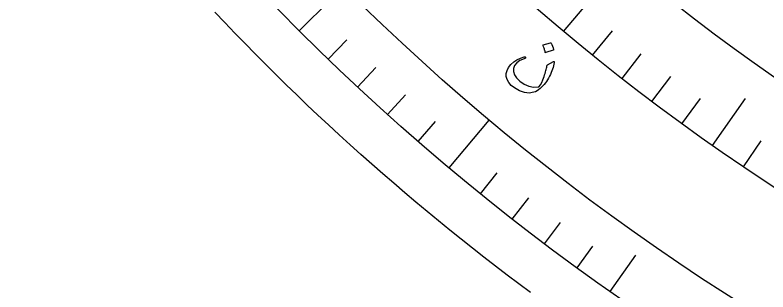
# Model space of a CAD drawing. Header units: millimetres. Extents: x -65 to 65, y -65 to 84.
# Drawn here: x -52.81 to -32.23, y -52.19 to -44.61 of the extents above; entities that cross this region are included whole.
import ezdxf

# ---------------------------------------------------------------- set-up
doc = ezdxf.new("R2010")
doc.units = ezdxf.units.MM
for name, color, linetype in [('CUT_OUTER', 1, 'Continuous'), ('ENGRAVE', 7, 'Continuous'), ('ENGRAVE_FINE', 8, 'Continuous'), ('TEXT', 5, 'Continuous')]:
    doc.layers.add(name, color=color, linetype=linetype)

msp = doc.modelspace()

# ---------------------------------------------------------------- linework, layer by layer
at = {"layer": 'CUT_OUTER'}
msp.add_lwpolyline([(-38.7205, -52.2085), (-39.0401, -51.9699), (-39.3582, -51.7294), (-39.6749, -51.4869), (-39.9901, -51.2425), (-40.3037, -50.9962), (-40.6159, -50.7479), (-40.9265, -50.4978), (-41.2356, -50.2457), (-41.5431, -49.9917), (-41.8491, -49.7359), (-42.1534, -49.4782), (-42.4562, -49.2186), (-42.7574, -48.9571), (-43.057, -48.6939), (-43.355, -48.4288), (-43.6513, -48.1618), (-43.946, -47.8931), (-44.2391, -47.6225), (-44.5304, -47.3502), (-44.8201, -47.0761), (-45.1081, -46.8002), (-45.3945, -46.5225), (-45.6791, -46.2431), (-45.9619, -45.9619), (-46.2431, -45.6791), (-46.5225, -45.3945), (-46.8002, -45.1081), (-47.0761, -44.8201), (-47.3502, -44.5304)], dxfattribs=at)
at = {"layer": 'ENGRAVE'}
for points in [[(-37.812, -45.0626), (-36.4332, -43.4194)], [(-45.0427, -45.0427), (-44.1809, -44.1809)], [(-33.7406, -48.1866), (-32.8384, -46.8981)], [(-40.9456, -48.797), (-39.8488, -47.49)], [(-36.5368, -52.18), (-35.8378, -51.1816)]]:
    msp.add_lwpolyline(points, dxfattribs=at)
for radius in [63.7, 63.7, 61.9938, 58.825, 58.825, 56.3225, 51.675, 51.675, 48.945]:
    msp.add_circle((0, 0), radius, dxfattribs=at)
at = {"layer": 'ENGRAVE_FINE'}
for points in [[(-37.0198, -45.7156), (-36.4798, -45.0488)], [(-44.2497, -45.8219), (-43.7418, -45.2959)], [(-36.2163, -46.3547), (-35.688, -45.6786)], [(-43.4433, -46.5872), (-42.9446, -46.0524)], [(-35.4018, -46.9797), (-34.8854, -46.2945)], [(-42.6236, -47.3383), (-42.1343, -46.7949)], [(-34.5765, -47.5904), (-34.0721, -46.8963)], [(-41.791, -48.075), (-41.3112, -47.5231)], [(-32.8945, -48.7681), (-32.4147, -48.0568)], [(-40.0877, -49.5042), (-39.6275, -48.9359)], [(-39.2176, -50.1963), (-38.7674, -49.6201)], [(-38.3356, -50.8731), (-37.8955, -50.2891)], [(-37.4419, -51.5344), (-37.0121, -50.9428)]]:
    msp.add_lwpolyline(points, dxfattribs=at)
at = {"layer": 'TEXT'}
for points in [[(-38.1704, -45.3711), (-38.1663, -45.3707), (-38.1621, -45.372), (-38.1577, -45.3749), (-38.1532, -45.3794), (-38.1307, -45.4224), (-38.1128, -45.467), (-38.0995, -45.5129), (-38.0908, -45.5604), (-38.0911, -45.5663), (-38.0929, -45.571), (-38.0962, -45.5743), (-38.1011, -45.5763), (-38.2992, -45.6432), (-38.3051, -45.6439), (-38.3097, -45.6413), (-38.3132, -45.6355), (-38.3155, -45.6265), (-38.3174, -45.6187), (-38.3208, -45.6067), (-38.3255, -45.5904), (-38.3316, -45.57), (-38.3393, -45.5451), (-38.3488, -45.5156), (-38.36, -45.4816), (-38.3731, -45.4429), (-38.3743, -45.4372), (-38.3738, -45.433), (-38.3716, -45.4303), (-38.3675, -45.4291)], [(-38.0673, -45.9162), (-38.0776, -45.9591), (-38.0894, -46.003), (-38.1028, -46.048), (-38.1177, -46.0939), (-38.1346, -46.1409), (-38.1539, -46.1889), (-38.1756, -46.238), (-38.1996, -46.2882), (-38.2249, -46.3371), (-38.252, -46.3839), (-38.2808, -46.4288), (-38.3113, -46.4716), (-38.3437, -46.5125), (-38.3781, -46.5516), (-38.4144, -46.5889), (-38.4526, -46.6244), (-38.496, -46.659), (-38.54, -46.6878), (-38.5846, -46.7108), (-38.6298, -46.7279), (-38.7534, -46.7496), (-38.8825, -46.7372), (-39.017, -46.6906), (-39.1567, -46.6098), (-39.2465, -46.5378), (-39.3137, -46.4613), (-39.3583, -46.3801), (-39.3804, -46.2946), (-39.3793, -46.2095), (-39.358, -46.127), (-39.3166, -46.0469), (-39.2552, -45.9693), (-39.177, -45.8983), (-39.0901, -45.8401), (-38.9945, -45.7946), (-38.8904, -45.7618), (-38.8765, -45.7597), (-38.8659, -45.761), (-38.8586, -45.7657), (-38.8545, -45.7738), (-38.8534, -45.7844), (-38.8583, -45.7936), (-38.8694, -45.8015), (-38.8867, -45.8081), (-39.0062, -45.8592), (-39.0962, -45.9205), (-39.1563, -45.9921), (-39.1866, -46.074), (-39.1873, -46.1597), (-39.1584, -46.2458), (-39.0999, -46.3322), (-39.0116, -46.4188), (-38.8882, -46.5033), (-38.7614, -46.5584), (-38.6315, -46.5841), (-38.4986, -46.5804), (-38.4951, -46.5793), (-38.4911, -46.5767), (-38.4865, -46.5726), (-38.4816, -46.5671), (-38.4467, -46.5195), (-38.4126, -46.4588), (-38.3794, -46.3847), (-38.3469, -46.2975), (-38.3319, -46.2524), (-38.3185, -46.2101), (-38.3066, -46.1705), (-38.2961, -46.1337), (-38.2874, -46.0996), (-38.2806, -46.0684), (-38.2757, -46.0399), (-38.2727, -46.0142), (-38.2706, -46.0012), (-38.2669, -45.9908), (-38.2614, -45.9829), (-38.2543, -45.9776), (-38.0896, -45.8885), (-38.0781, -45.8849), (-38.0705, -45.8883), (-38.0669, -45.8987), (-38.0673, -45.9162)]]:
    msp.add_lwpolyline(points, close=True, dxfattribs=at)

doc.saveas('drawing.dxf')
